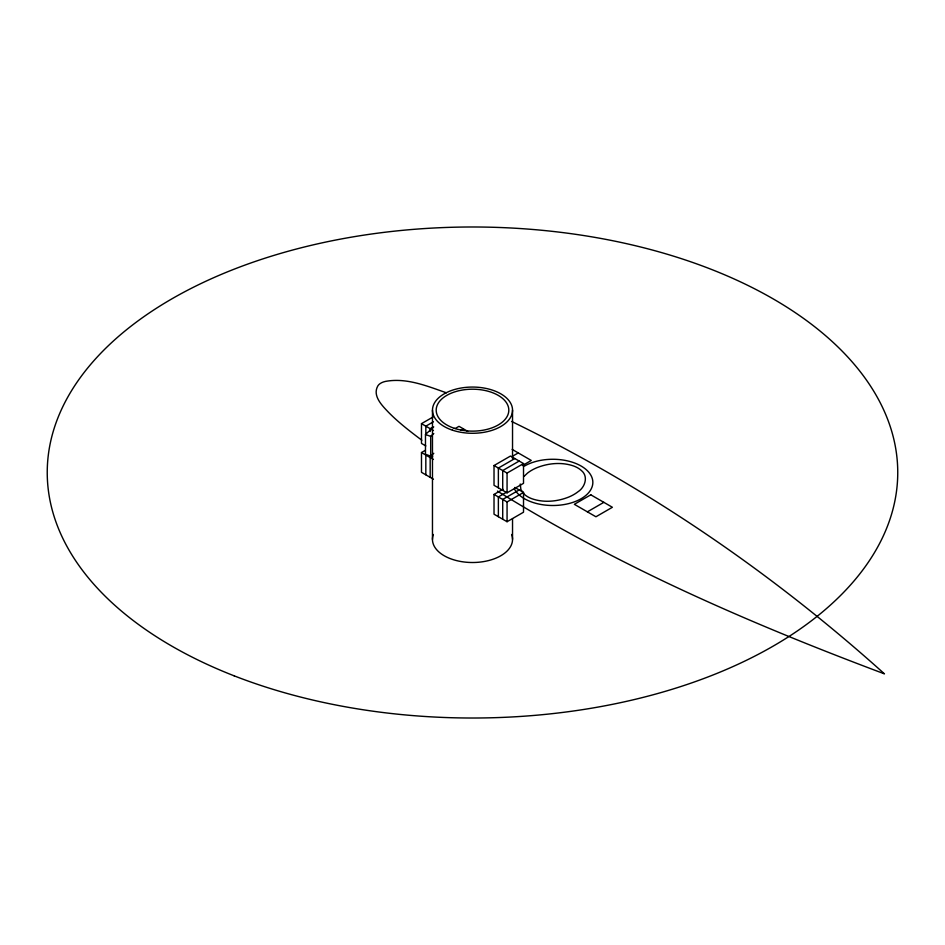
<?xml version="1.0" encoding="UTF-8"?>
<svg xmlns="http://www.w3.org/2000/svg" width="945" height="945" viewBox="0 0 945 945"><rect width="100%" height="100%" fill="white"/><g stroke="black" fill="none" stroke-linecap="round" stroke-linejoin="round"><path stroke-width="1.42" d="M520.234 483.994L520.919 489.628L524.38 494.377A25.184 14.541 0 0 0 532.047 498.795C544.001 502.882 557.373 501.641 568.973 496.964A41.899 24.192 0 0 0 578.068 491.707C585.097 487.254 588.676 476.209 581.246 470.397A25.184 14.541 0 0 0 573.58 465.968C561.625 461.881 548.254 463.121 536.654 467.799A41.899 24.192 0 0 0 527.558 473.055L524.026 476.398M433.779 453.293L430.684 456.14L425.474 454.25L425.474 434.487L433.731 426.904M430.684 456.14L430.684 436.377L433.779 433.531M425.829 445.934L421.482 443.429L421.482 423.655L432.881 417.088M433.424 421.789L425.829 426.171L425.829 434.641M432.704 427.211L430.176 428.676L430.176 431.499M455.207 428.51L459.01 426.325L467.692 431.333M433.424 479.209L421.482 472.311L421.482 452.549L425.274 450.352M460.817 430.294L463.345 428.829M432.704 456.104L430.176 457.569L430.176 477.331M494.022 465.542L510.489 456.045L523.518 463.57L523.518 483.332L507.063 492.829L494.022 485.305L494.022 465.542L507.063 473.067L523.518 463.57M511.918 456.577L518.25 452.927M514.824 458.549L498.369 468.058L498.369 487.821M519.171 461.054L502.716 470.563L502.716 490.325M522.42 465.566L531.291 460.451L512.143 449.395M514.824 487.431L523.518 492.451L523.518 512.214L507.063 521.723L494.022 514.198L494.022 494.436L502.894 489.309M507.229 491.825L498.369 496.94L498.369 516.702M519.171 489.947L502.716 499.444L502.716 519.207M494.022 494.436L507.063 501.96L523.518 492.451M587.377 511.836L603.831 502.338M425.474 434.487L430.684 436.377M446.371 392.789C426.951 386.032 406.433 377.492 385.477 381.402A12.817 7.406 0 0 0 377.917 385.784C372.07 395.813 382.193 405.629 388.619 412.422C398.778 422.722 410.284 431.558 421.824 440.228M511.54 421.435C647.065 487.23 772.49 573.166 884.461 673.856C750.791 623.759 618.963 566.539 497.436 491.105M421.482 423.655L433.424 430.554M421.482 452.549L433.424 459.447M512.533 410.118L512.533 458.573M512.533 518.781L512.533 539.335M507.063 473.067L507.063 492.829M507.063 501.96L507.063 521.723M432.467 410.224L432.467 539.441M425.829 455.053L425.829 474.815M511.623 534.48A40.033 23.117 0 0 1 472.5 562.511A40.033 23.117 0 0 1 433.377 534.48M524.51 466.039A40.033 23.117 0 0 1 585.428 468.98A40.033 23.117 0 0 1 570.308 503.177A40.033 23.117 0 0 1 514.399 488.896M590.802 494.814L574.336 504.311L595.929 516.773L612.395 507.276L590.802 494.814M452.49 430.188A40.033 23.117 0 0 0 512.533 410.165A40.033 23.117 0 0 0 452.49 390.155A40.033 23.117 0 0 0 452.49 430.188M454.344 428.321A36.312 20.967 0 0 0 508.812 410.165A36.312 20.967 0 0 0 454.344 392.01A36.312 20.967 0 0 0 454.344 428.321M234.147 675.829A425.25 245.511 0 0 0 896.663 490.018A425.25 245.511 0 0 0 286.689 251.665A425.25 245.511 0 0 0 234.147 675.829"/></g></svg>
